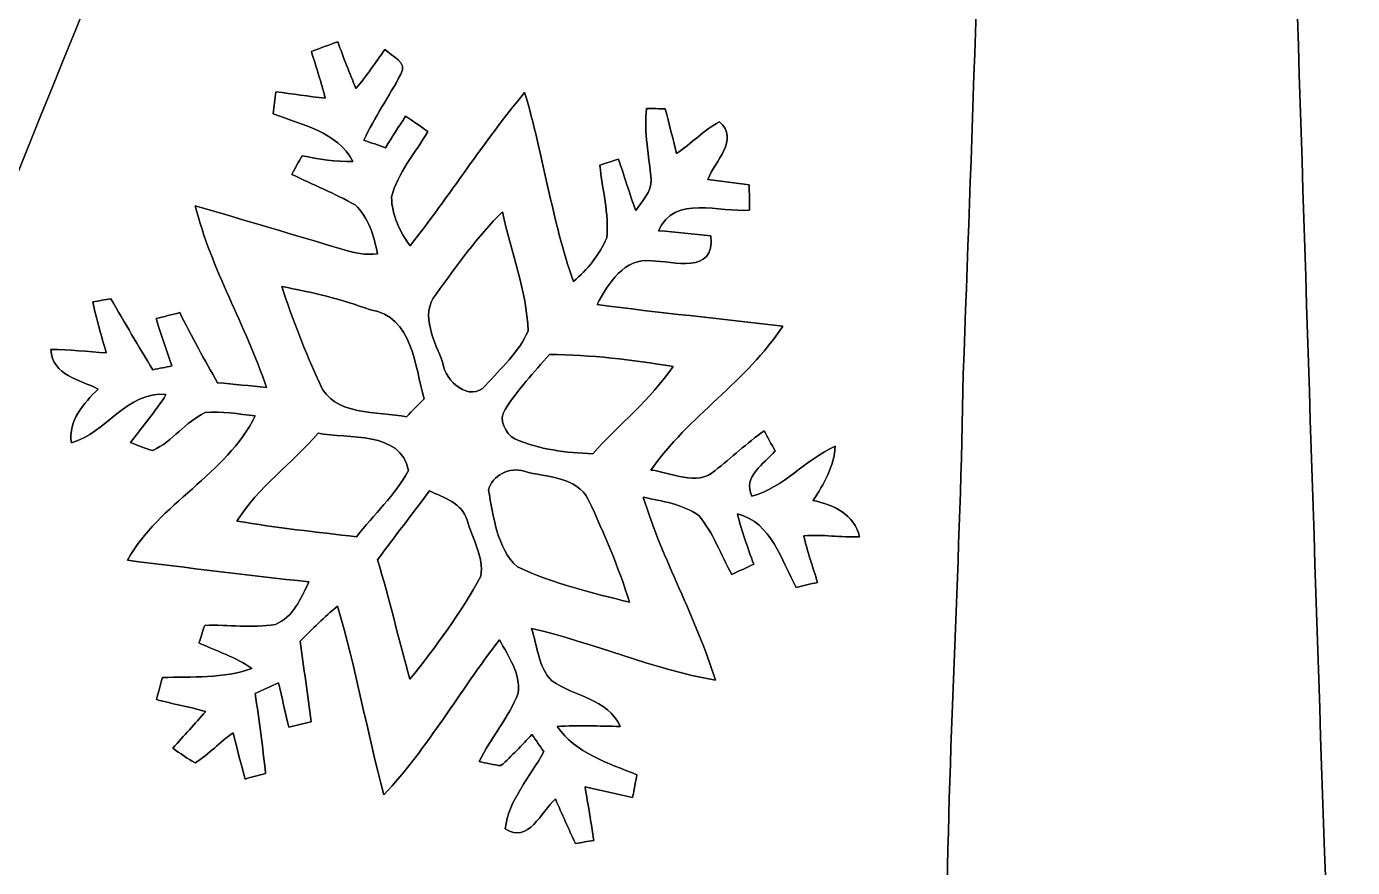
# Model space of a CAD drawing. Header units: centimetres. Extents: x -16.8 to 16.8, y -16.7 to 16.7.
# Drawn here: x -8.42 to 1.64, y -10.44 to -4.05 of the extents above; entities that cross this region are included whole.
import ezdxf

# ---------------------------------------------------------------- set-up
doc = ezdxf.new("R2010")
doc.units = ezdxf.units.CM
doc.header["$MEASUREMENT"] = 0
doc.layers.add('Layer 1', color=7, linetype='Continuous')

msp = doc.modelspace()

# ---------------------------------------------------------------- linework, layer by layer
at = {"layer": 'Layer 1', "color": 7}
for points, knots in [([(-16.77458, 16.66875), (-16.77458, 16.66875), (16.77458, 16.66875), (16.77458, 16.66875), (16.77458, 16.66875), (16.77458, 16.66875), (16.77458, -16.66875), (16.77458, -16.66875), (16.77458, -16.66875), (16.77458, -16.66875), (-16.77458, -16.66875), (-16.77458, -16.66875), (-16.77458, -16.66875), (-16.77458, -16.66875), (-16.77458, 16.66875), (-16.77458, 16.66875), (-16.77458, 16.66875), (-16.77458, 16.66875), (-16.77458, 16.66875), (-16.77458, 16.66875)], [0, 0, 0, 0, 0.16666667, 0.16666667, 0.16666667, 0.16666667, 0.33333333, 0.33333333, 0.33333333, 0.33333333, 0.5, 0.5, 0.5, 0.5, 0.66666667, 0.66666667, 0.66666667, 0.66666667, 1, 1, 1, 1]), ([(-15.28868, 14.73129), (-15.95367, 9.91941), (-15.86936, 5.02673), (-15.30491, 0.2092), (-15.30491, 0.2092), (-15.29256, 0.15064), (-15.26505, 0.07161), (-15.18955, 0.0889), (-15.18955, 0.0889), (-12.79454, 0.04022), (-10.38895, 0.39864), (-8.12059, 1.17228), (-8.12059, 1.17228), (-7.49723, 1.39876), (-6.87634, 1.63266), (-6.26851, 1.8983), (-6.26851, 1.8983), (-6.0131, 2.01366), (-5.77321, 2.16394), (-5.50757, 2.25601), (-5.50757, 2.25601), (-5.58341, 2.00272), (-5.68713, 1.75895), (-5.78238, 1.51236), (-5.78238, 1.51236), (-7.64611, -3.06881), (-9.49501, -7.65563), (-11.35839, -12.2368), (-11.35839, -12.2368), (-11.43917, -12.4333), (-11.51996, -12.63121), (-11.56723, -12.83935), (-11.56723, -12.83935), (-11.26384, -12.74445), (-10.97351, -12.61392), (-10.67858, -12.49645), (-10.67858, -12.49645), (-9.08861, -11.83852), (-7.49159, -11.19752), (-5.90903, -10.52195), (-5.90903, -10.52195), (-5.84659, -10.59145), (-5.78556, -10.66271), (-5.72805, -10.73679), (-5.72805, -10.73679), (-4.36598, -12.53349), (-3.01413, -14.33795), (-1.64183, -16.12688), (-1.64183, -16.12688), (-1.52329, -14.35876), (-1.52506, -12.58358), (-1.43616, -10.81299), (-1.43616, -10.81299), (-1.42169, -9.43645), (-1.33138, -8.06238), (-1.31198, -6.6862), (-1.31198, -6.6862), (-1.17898, -3.23144), (-1.0922, 0.22472), (-0.95603, 3.67877), (-0.95603, 3.67877), (-0.31891, 3.69288), (0.31856, 3.69182), (0.95567, 3.67524), (0.95567, 3.67524), (1.14371, -0.98848), (1.27141, -5.65397), (1.43087, -10.31875), (1.43087, -10.31875), (1.51447, -12.25268), (1.53917, -14.18908), (1.64183, -16.12194), (1.64183, -16.12194), (2.70439, -14.76446), (3.71863, -13.36922), (4.77555, -12.00679), (4.77555, -12.00679), (5.1435, -11.50867), (5.50862, -11.00772), (5.90162, -10.52865), (5.90162, -10.52865), (7.44044, -11.17353), (8.98666, -11.80077), (10.52936, -12.43683), (10.52936, -12.43683), (10.88707, -12.57018), (11.22609, -12.75927), (11.60357, -12.83582), (11.60357, -12.83582), (9.67599, -8.0959), (7.75617, -3.35245), (5.83353, 1.3903), (5.83353, 1.3903), (5.71923, 1.67781), (5.5813, 1.95827), (5.50757, 2.25989), (5.50757, 2.25989), (5.68254, 2.1971), (5.84518, 2.10573), (6.01239, 2.0253), (6.01239, 2.0253), (6.32107, 1.86055), (6.65339, 1.74907), (6.97301, 1.60796), (6.97301, 1.60796), (9.59097, 0.51858), (12.44177, 0.01058), (15.27492, 0.08643), (15.27492, 0.08643), (15.40087, 0.75036), (15.43332, 1.42734), (15.50952, 2.09762), (15.50952, 2.09762), (15.61641, 3.40148), (15.69755, 4.70747), (15.74694, 6.01416), (15.74694, 6.01416), (15.75506, 7.07284), (15.75576, 8.13188), (15.74729, 9.19057), (15.74729, 9.19057), (15.66086, 11.043), (15.53774, 12.89544), (15.28762, 14.73412), (15.28762, 14.73412), (14.73976, 14.81667), (14.18766, 14.87099), (13.63486, 14.90662), (13.63486, 14.90662), (12.21987, 15.05303), (10.789, 14.97401), (9.38248, 14.77857), (9.38248, 14.77857), (7.04709, 14.45648), (4.78649, 13.57136), (2.87726, 12.18353), (2.87726, 12.18353), (2.73156, 12.09534), (2.59609, 11.9507), (2.41476, 11.96234), (2.41476, 11.96234), (0.80433, 12.00044), (-0.8068, 11.95599), (-2.41653, 11.98421), (-2.41653, 11.98421), (-2.62114, 11.95634), (-2.76754, 12.10945), (-2.921, 12.21211), (-2.921, 12.21211), (-5.16678, 13.84088), (-7.89693, 14.74223), (-10.65565, 14.92814), (-10.65565, 14.92814), (-12.20223, 15.06149), (-13.75304, 14.91862), (-15.28868, 14.73129)], [0, 0, 0, 0, 0.025, 0.025, 0.025, 0.025, 0.05, 0.05, 0.05, 0.05, 0.075, 0.075, 0.075, 0.075, 0.1, 0.1, 0.1, 0.1, 0.125, 0.125, 0.125, 0.125, 0.15, 0.15, 0.15, 0.15, 0.175, 0.175, 0.175, 0.175, 0.2, 0.2, 0.2, 0.2, 0.225, 0.225, 0.225, 0.225, 0.25, 0.25, 0.25, 0.25, 0.275, 0.275, 0.275, 0.275, 0.3, 0.3, 0.3, 0.3, 0.325, 0.325, 0.325, 0.325, 0.35, 0.35, 0.35, 0.35, 0.375, 0.375, 0.375, 0.375, 0.4, 0.4, 0.4, 0.4, 0.425, 0.425, 0.425, 0.425, 0.45, 0.45, 0.45, 0.45, 0.475, 0.475, 0.475, 0.475, 0.5, 0.5, 0.5, 0.5, 0.525, 0.525, 0.525, 0.525, 0.55, 0.55, 0.55, 0.55, 0.575, 0.575, 0.575, 0.575, 0.6, 0.6, 0.6, 0.6, 0.625, 0.625, 0.625, 0.625, 0.65, 0.65, 0.65, 0.65, 0.675, 0.675, 0.675, 0.675, 0.7, 0.7, 0.7, 0.7, 0.725, 0.725, 0.725, 0.725, 0.75, 0.75, 0.75, 0.75, 0.775, 0.775, 0.775, 0.775, 0.8, 0.8, 0.8, 0.8, 0.825, 0.825, 0.825, 0.825, 0.85, 0.85, 0.85, 0.85, 0.875, 0.875, 0.875, 0.875, 0.9, 0.9, 0.9, 0.9, 0.925, 0.925, 0.925, 0.925, 0.95, 0.95, 0.95, 0.95, 1, 1, 1, 1]), ([(-6.25934, -4.24004), (-6.19301, -4.21393), (-6.12634, -4.18924), (-6.05896, -4.1656), (-6.05896, -4.1656), (-6.01592, -4.28519), (-5.97076, -4.40373), (-5.92102, -4.52085), (-5.92102, -4.52085), (-5.842, -4.42595), (-5.7725, -4.324), (-5.70159, -4.22346), (-5.70159, -4.22346), (-5.64938, -4.27637), (-5.52485, -4.31906), (-5.58024, -4.41043), (-5.58024, -4.41043), (-5.66879, -4.58047), (-5.78238, -4.73816), (-5.86105, -4.91384), (-5.86105, -4.91384), (-5.80637, -4.93219), (-5.75169, -4.95088), (-5.69701, -4.96958), (-5.69701, -4.96958), (-5.64656, -4.88985), (-5.59682, -4.80977), (-5.54461, -4.7311), (-5.54461, -4.7311), (-5.48816, -4.7685), (-5.43243, -4.80695), (-5.37669, -4.84611), (-5.37669, -4.84611), (-5.46947, -5.0105), (-5.60493, -5.15937), (-5.6515, -5.34564), (-5.6515, -5.34564), (-5.64797, -5.47899), (-5.59047, -5.60811), (-5.51074, -5.71394), (-5.51074, -5.71394), (-5.20947, -5.33471), (-4.95229, -4.92266), (-4.64079, -4.55154), (-4.64079, -4.55154), (-4.49721, -5.02426), (-4.43583, -5.51886), (-4.27108, -5.98558), (-4.27108, -5.98558), (-4.16278, -5.89703), (-4.07458, -5.78344), (-4.01743, -5.65538), (-4.01743, -5.65538), (-3.99768, -5.47017), (-4.05377, -5.28602), (-4.06894, -5.10222), (-4.06894, -5.10222), (-4.02237, -5.08706), (-3.97581, -5.07153), (-3.92889, -5.05636), (-3.92889, -5.05636), (-3.88444, -5.18583), (-3.84457, -5.31742), (-3.79801, -5.44689), (-3.79801, -5.44689), (-3.74932, -5.37563), (-3.67912, -5.30542), (-3.67983, -5.2137), (-3.67983, -5.2137), (-3.69711, -5.03343), (-3.73592, -4.85352), (-3.71616, -4.67219), (-3.71616, -4.67219), (-3.68053, -4.67254), (-3.60927, -4.6736), (-3.57364, -4.67431), (-3.57364, -4.67431), (-3.54436, -4.78719), (-3.51578, -4.90044), (-3.48721, -5.01403), (-3.48721, -5.01403), (-3.37503, -4.93818), (-3.28083, -4.83729), (-3.16124, -4.77238), (-3.16124, -4.77238), (-3.00673, -4.91031), (-3.19934, -5.06836), (-3.24908, -5.21088), (-3.24908, -5.21088), (-3.14678, -5.22499), (-3.04059, -5.24016), (-2.93652, -5.25286), (-2.93652, -5.25286), (-2.93476, -5.31636), (-2.93405, -5.37986), (-2.9337, -5.44371), (-2.9337, -5.44371), (-3.1563, -5.46453), (-3.5052, -5.32236), (-3.62373, -5.60035), (-3.62373, -5.60035), (-3.49356, -5.61058), (-3.35915, -5.62716), (-3.22792, -5.6388), (-3.22792, -5.6388), (-3.1944, -5.94184), (-3.51508, -5.82895), (-3.67665, -5.82965), (-3.67665, -5.82965), (-3.88303, -5.80108), (-4.00826, -6.00216), (-4.08975, -6.15985), (-4.08975, -6.15985), (-3.62197, -6.22582), (-3.15101, -6.26569), (-2.68217, -6.32566), (-2.68217, -6.32566), (-2.95346, -6.74264), (-3.3976, -7.0104), (-3.68335, -7.41751), (-3.68335, -7.41751), (-3.52496, -7.43514), (-3.33587, -7.54592), (-3.19723, -7.42244), (-3.19723, -7.42244), (-3.07058, -7.32367), (-2.95346, -7.2136), (-2.82399, -7.11906), (-2.82399, -7.11906), (-2.79612, -7.16986), (-2.76754, -7.22136), (-2.73932, -7.27251), (-2.73932, -7.27251), (-2.82328, -7.37059), (-2.98697, -7.46619), (-2.91677, -7.61682), (-2.91677, -7.61682), (-2.6737, -7.54944), (-2.50896, -7.33884), (-2.28283, -7.23618), (-2.28283, -7.23618), (-2.29376, -7.39069), (-2.36643, -7.52475), (-2.45286, -7.64822), (-2.45286, -7.64822), (-2.29306, -7.68244), (-2.1396, -7.753), (-2.09903, -7.92445), (-2.09903, -7.92445), (-2.24014, -7.93115), (-2.38019, -7.90504), (-2.5206, -7.91669), (-2.5206, -7.91669), (-2.49696, -8.03769), (-2.45251, -8.15199), (-2.41864, -8.27088), (-2.41864, -8.27088), (-2.47227, -8.28357), (-2.52589, -8.29627), (-2.57916, -8.30933), (-2.57916, -8.30933), (-2.6924, -8.10119), (-2.76472, -7.81932), (-3.02507, -7.74982), (-3.02507, -7.74982), (-2.99473, -7.88035), (-2.94746, -8.00629), (-2.9023, -8.13223), (-2.9023, -8.13223), (-2.95804, -8.15869), (-3.01343, -8.18515), (-3.06917, -8.2109), (-3.06917, -8.2109), (-3.15172, -8.06132), (-3.20816, -7.89446), (-3.31893, -7.76323), (-3.31893, -7.76323), (-3.4417, -7.67574), (-3.59657, -7.65457), (-3.7405, -7.62423), (-3.7405, -7.62423), (-3.5941, -8.10084), (-3.3401, -8.53581), (-3.19299, -9.01277), (-3.19299, -9.01277), (-3.67065, -8.93163), (-4.11762, -8.72878), (-4.58893, -8.62013), (-4.58893, -8.62013), (-4.54484, -8.7503), (-4.53849, -8.9154), (-4.43371, -9.01841), (-4.43371, -9.01841), (-4.26403, -9.13871), (-4.01144, -9.15141), (-3.91478, -9.36449), (-3.91478, -9.36449), (-4.07458, -9.36343), (-4.23404, -9.35355), (-4.39349, -9.36484), (-4.39349, -9.36484), (-4.25379, -9.56874), (-4.0065, -9.64248), (-3.78883, -9.73208), (-3.78883, -9.73208), (-3.79942, -9.78923), (-3.81035, -9.84638), (-3.82129, -9.90424), (-3.82129, -9.90424), (-3.943, -9.87813), (-4.06224, -9.85061), (-4.18253, -9.82239), (-4.18253, -9.82239), (-4.15925, -9.95856), (-4.13561, -10.09332), (-4.11692, -10.23056), (-4.11692, -10.23056), (-4.16313, -10.23796), (-4.20899, -10.24572), (-4.25485, -10.25349), (-4.25485, -10.25349), (-4.30812, -10.14166), (-4.35716, -10.02806), (-4.40761, -9.91517), (-4.40761, -9.91517), (-4.51556, -10.01219), (-4.61081, -10.25737), (-4.7879, -10.14201), (-4.7879, -10.14201), (-4.76321, -9.91799), (-4.59599, -9.74937), (-4.49615, -9.55569), (-4.49615, -9.55569), (-4.52614, -9.5123), (-4.55542, -9.46891), (-4.58505, -9.42622), (-4.58505, -9.42622), (-4.66337, -9.50489), (-4.73639, -9.58921), (-4.82071, -9.66223), (-4.82071, -9.66223), (-4.87715, -9.658), (-4.93183, -9.64248), (-4.98651, -9.63048), (-4.98651, -9.63048), (-4.89832, -9.45127), (-4.76144, -9.29816), (-4.68948, -9.11119), (-4.68948, -9.11119), (-4.67078, -8.96373), (-4.76426, -8.83109), (-4.83164, -8.70726), (-4.83164, -8.70726), (-5.13327, -9.09285), (-5.37281, -9.52606), (-5.70971, -9.88413), (-5.70971, -9.88413), (-5.83671, -9.40823), (-5.92173, -8.92246), (-6.06072, -8.45009), (-6.06072, -8.45009), (-6.16126, -8.53299), (-6.25263, -8.62577), (-6.34506, -8.71714), (-6.34506, -8.71714), (-6.31649, -8.92034), (-6.28826, -9.12424), (-6.26216, -9.3285), (-6.26216, -9.3285), (-6.31896, -9.34261), (-6.3754, -9.35672), (-6.43184, -9.37119), (-6.43184, -9.37119), (-6.45795, -9.2583), (-6.48264, -9.14506), (-6.5091, -9.03323), (-6.5091, -9.03323), (-6.56872, -9.05898), (-6.62764, -9.08614), (-6.68655, -9.11401), (-6.68655, -9.11401), (-6.65621, -9.31616), (-6.6294, -9.51865), (-6.60718, -9.7222), (-6.60718, -9.7222), (-6.65903, -9.73596), (-6.71054, -9.74972), (-6.7624, -9.76383), (-6.7624, -9.76383), (-6.79485, -9.64812), (-6.82413, -9.52888), (-6.85306, -9.41388), (-6.85306, -9.41388), (-6.95431, -9.48267), (-7.03721, -9.57545), (-7.14093, -9.64071), (-7.14093, -9.64071), (-7.20196, -9.61072), (-7.25593, -9.56874), (-7.31061, -9.52888), (-7.31061, -9.52888), (-7.22771, -9.43575), (-7.1441, -9.34438), (-7.06191, -9.2516), (-7.06191, -9.2516), (-7.18503, -9.21632), (-7.31097, -9.19339), (-7.43479, -9.16093), (-7.43479, -9.16093), (-7.42033, -9.10484), (-7.40551, -9.04946), (-7.39069, -8.99372), (-7.39069, -8.99372), (-7.16421, -8.9849), (-6.9282, -9.00289), (-6.71124, -8.92422), (-6.71124, -8.92422), (-6.83366, -8.83779), (-6.9783, -8.79334), (-7.11271, -8.7309), (-7.11271, -8.7309), (-7.09824, -8.68609), (-7.08378, -8.64164), (-7.06931, -8.59719), (-7.06931, -8.59719), (-6.89151, -8.58979), (-6.70948, -8.61977), (-6.53309, -8.58979), (-6.53309, -8.58979), (-6.39904, -8.53687), (-6.33554, -8.39011), (-6.27944, -8.26735), (-6.27944, -8.26735), (-6.73806, -8.21549), (-7.19667, -8.16081), (-7.65493, -8.1026), (-7.65493, -8.1026), (-7.41574, -7.66868), (-6.90598, -7.45314), (-6.68549, -7.00511), (-6.68549, -7.00511), (-6.81179, -6.99523), (-6.93949, -6.96701), (-7.06579, -6.98182), (-7.06579, -6.98182), (-7.21678, -7.04921), (-7.31132, -7.20231), (-7.46337, -7.26828), (-7.46337, -7.26828), (-7.52228, -7.25629), (-7.57696, -7.23089), (-7.63199, -7.20866), (-7.63199, -7.20866), (-7.54239, -7.08695), (-7.44079, -6.97406), (-7.36318, -6.84389), (-7.36318, -6.84389), (-7.66022, -6.81567), (-7.81368, -7.13705), (-8.08143, -7.21042), (-8.08143, -7.21042), (-8.10683, -7.03897), (-7.9883, -6.91409), (-7.87859, -6.80226), (-7.87859, -6.80226), (-8.0204, -6.72783), (-8.22219, -6.70631), (-8.23771, -6.50205), (-8.23771, -6.50205), (-8.0966, -6.50134), (-7.95655, -6.51969), (-7.81614, -6.52815), (-7.81614, -6.52815), (-7.8546, -6.40009), (-7.89093, -6.27062), (-7.91845, -6.14045), (-7.91845, -6.14045), (-7.87294, -6.13234), (-7.82743, -6.12458), (-7.78157, -6.11752), (-7.78157, -6.11752), (-7.67715, -6.29779), (-7.57202, -6.47806), (-7.46231, -6.65586), (-7.46231, -6.65586), (-7.41433, -6.64598), (-7.36635, -6.63646), (-7.31802, -6.62728), (-7.31802, -6.62728), (-7.35683, -6.50663), (-7.40163, -6.38845), (-7.43832, -6.2678), (-7.43832, -6.2678), (-7.3787, -6.25228), (-7.31873, -6.23711), (-7.25876, -6.22229), (-7.25876, -6.22229), (-7.1695, -6.40327), (-7.07108, -6.57931), (-6.97159, -6.75499), (-6.97159, -6.75499), (-6.84848, -6.76487), (-6.7243, -6.77933), (-6.60083, -6.78991), (-6.60083, -6.78991), (-6.75675, -6.32107), (-7.02169, -5.89174), (-7.14093, -5.41161), (-7.14093, -5.41161), (-6.76628, -5.51956), (-6.39233, -5.63174), (-6.01839, -5.74357), (-6.01839, -5.74357), (-5.93443, -5.76862), (-5.84659, -5.78697), (-5.75804, -5.77674), (-5.75804, -5.77674), (-5.78309, -5.64268), (-5.82577, -5.49945), (-5.92773, -5.4042), (-5.92773, -5.4042), (-6.08224, -5.31566), (-6.24875, -5.2518), (-6.40715, -5.17208), (-6.40715, -5.17208), (-6.38175, -5.12445), (-6.356, -5.07753), (-6.3306, -5.03061), (-6.3306, -5.03061), (-6.20324, -5.05636), (-6.07448, -5.07753), (-5.94395, -5.074), (-5.94395, -5.074), (-6.06637, -4.84822), (-6.32919, -4.79601), (-6.54897, -4.71205), (-6.54897, -4.71205), (-6.54262, -4.65596), (-6.53591, -4.60057), (-6.52886, -4.54519), (-6.52886, -4.54519), (-6.40433, -4.56036), (-6.27944, -4.58047), (-6.15456, -4.59387), (-6.15456, -4.59387), (-6.1849, -4.47428), (-6.22265, -4.35716), (-6.25934, -4.24004), (-6.25934, -4.24004), (-6.25934, -4.24004), (-6.25934, -4.24004), (-6.25934, -4.24004)], [0, 0, 0, 0, 0.00877193, 0.00877193, 0.00877193, 0.00877193, 0.01754386, 0.01754386, 0.01754386, 0.01754386, 0.02631579, 0.02631579, 0.02631579, 0.02631579, 0.03508772, 0.03508772, 0.03508772, 0.03508772, 0.04385965, 0.04385965, 0.04385965, 0.04385965, 0.05263158, 0.05263158, 0.05263158, 0.05263158, 0.06140351, 0.06140351, 0.06140351, 0.06140351, 0.07017544, 0.07017544, 0.07017544, 0.07017544, 0.07894737, 0.07894737, 0.07894737, 0.07894737, 0.0877193, 0.0877193, 0.0877193, 0.0877193, 0.09649123, 0.09649123, 0.09649123, 0.09649123, 0.10526316, 0.10526316, 0.10526316, 0.10526316, 0.11403509, 0.11403509, 0.11403509, 0.11403509, 0.12280702, 0.12280702, 0.12280702, 0.12280702, 0.13157895, 0.13157895, 0.13157895, 0.13157895, 0.14035088, 0.14035088, 0.14035088, 0.14035088, 0.14912281, 0.14912281, 0.14912281, 0.14912281, 0.15789474, 0.15789474, 0.15789474, 0.15789474, 0.16666667, 0.16666667, 0.16666667, 0.16666667, 0.1754386, 0.1754386, 0.1754386, 0.1754386, 0.18421053, 0.18421053, 0.18421053, 0.18421053, 0.19298246, 0.19298246, 0.19298246, 0.19298246, 0.20175439, 0.20175439, 0.20175439, 0.20175439, 0.21052632, 0.21052632, 0.21052632, 0.21052632, 0.21929825, 0.21929825, 0.21929825, 0.21929825, 0.22807018, 0.22807018, 0.22807018, 0.22807018, 0.23684211, 0.23684211, 0.23684211, 0.23684211, 0.24561404, 0.24561404, 0.24561404, 0.24561404, 0.25438596, 0.25438596, 0.25438596, 0.25438596, 0.26315789, 0.26315789, 0.26315789, 0.26315789, 0.27192982, 0.27192982, 0.27192982, 0.27192982, 0.28070175, 0.28070175, 0.28070175, 0.28070175, 0.28947368, 0.28947368, 0.28947368, 0.28947368, 0.29824561, 0.29824561, 0.29824561, 0.29824561, 0.30701754, 0.30701754, 0.30701754, 0.30701754, 0.31578947, 0.31578947, 0.31578947, 0.31578947, 0.3245614, 0.3245614, 0.3245614, 0.3245614, 0.33333333, 0.33333333, 0.33333333, 0.33333333, 0.34210526, 0.34210526, 0.34210526, 0.34210526, 0.35087719, 0.35087719, 0.35087719, 0.35087719, 0.35964912, 0.35964912, 0.35964912, 0.35964912, 0.36842105, 0.36842105, 0.36842105, 0.36842105, 0.37719298, 0.37719298, 0.37719298, 0.37719298, 0.38596491, 0.38596491, 0.38596491, 0.38596491, 0.39473684, 0.39473684, 0.39473684, 0.39473684, 0.40350877, 0.40350877, 0.40350877, 0.40350877, 0.4122807, 0.4122807, 0.4122807, 0.4122807, 0.42105263, 0.42105263, 0.42105263, 0.42105263, 0.42982456, 0.42982456, 0.42982456, 0.42982456, 0.43859649, 0.43859649, 0.43859649, 0.43859649, 0.44736842, 0.44736842, 0.44736842, 0.44736842, 0.45614035, 0.45614035, 0.45614035, 0.45614035, 0.46491228, 0.46491228, 0.46491228, 0.46491228, 0.47368421, 0.47368421, 0.47368421, 0.47368421, 0.48245614, 0.48245614, 0.48245614, 0.48245614, 0.49122807, 0.49122807, 0.49122807, 0.49122807, 0.5, 0.5, 0.5, 0.5, 0.50877193, 0.50877193, 0.50877193, 0.50877193, 0.51754386, 0.51754386, 0.51754386, 0.51754386, 0.52631579, 0.52631579, 0.52631579, 0.52631579, 0.53508772, 0.53508772, 0.53508772, 0.53508772, 0.54385965, 0.54385965, 0.54385965, 0.54385965, 0.55263158, 0.55263158, 0.55263158, 0.55263158, 0.56140351, 0.56140351, 0.56140351, 0.56140351, 0.57017544, 0.57017544, 0.57017544, 0.57017544, 0.57894737, 0.57894737, 0.57894737, 0.57894737, 0.5877193, 0.5877193, 0.5877193, 0.5877193, 0.59649123, 0.59649123, 0.59649123, 0.59649123, 0.60526316, 0.60526316, 0.60526316, 0.60526316, 0.61403509, 0.61403509, 0.61403509, 0.61403509, 0.62280702, 0.62280702, 0.62280702, 0.62280702, 0.63157895, 0.63157895, 0.63157895, 0.63157895, 0.64035088, 0.64035088, 0.64035088, 0.64035088, 0.64912281, 0.64912281, 0.64912281, 0.64912281, 0.65789474, 0.65789474, 0.65789474, 0.65789474, 0.66666667, 0.66666667, 0.66666667, 0.66666667, 0.6754386, 0.6754386, 0.6754386, 0.6754386, 0.68421053, 0.68421053, 0.68421053, 0.68421053, 0.69298246, 0.69298246, 0.69298246, 0.69298246, 0.70175439, 0.70175439, 0.70175439, 0.70175439, 0.71052632, 0.71052632, 0.71052632, 0.71052632, 0.71929825, 0.71929825, 0.71929825, 0.71929825, 0.72807018, 0.72807018, 0.72807018, 0.72807018, 0.73684211, 0.73684211, 0.73684211, 0.73684211, 0.74561404, 0.74561404, 0.74561404, 0.74561404, 0.75438596, 0.75438596, 0.75438596, 0.75438596, 0.76315789, 0.76315789, 0.76315789, 0.76315789, 0.77192982, 0.77192982, 0.77192982, 0.77192982, 0.78070175, 0.78070175, 0.78070175, 0.78070175, 0.78947368, 0.78947368, 0.78947368, 0.78947368, 0.79824561, 0.79824561, 0.79824561, 0.79824561, 0.80701754, 0.80701754, 0.80701754, 0.80701754, 0.81578947, 0.81578947, 0.81578947, 0.81578947, 0.8245614, 0.8245614, 0.8245614, 0.8245614, 0.83333333, 0.83333333, 0.83333333, 0.83333333, 0.84210526, 0.84210526, 0.84210526, 0.84210526, 0.85087719, 0.85087719, 0.85087719, 0.85087719, 0.85964912, 0.85964912, 0.85964912, 0.85964912, 0.86842105, 0.86842105, 0.86842105, 0.86842105, 0.87719298, 0.87719298, 0.87719298, 0.87719298, 0.88596491, 0.88596491, 0.88596491, 0.88596491, 0.89473684, 0.89473684, 0.89473684, 0.89473684, 0.90350877, 0.90350877, 0.90350877, 0.90350877, 0.9122807, 0.9122807, 0.9122807, 0.9122807, 0.92105263, 0.92105263, 0.92105263, 0.92105263, 0.92982456, 0.92982456, 0.92982456, 0.92982456, 0.93859649, 0.93859649, 0.93859649, 0.93859649, 0.94736842, 0.94736842, 0.94736842, 0.94736842, 0.95614035, 0.95614035, 0.95614035, 0.95614035, 0.96491228, 0.96491228, 0.96491228, 0.96491228, 0.97368421, 0.97368421, 0.97368421, 0.97368421, 0.98245614, 0.98245614, 0.98245614, 0.98245614, 1, 1, 1, 1]), ([(-5.31319, -6.08154), (-5.44195, -6.23958), (-5.31742, -6.44631), (-5.26203, -6.60506), (-5.26203, -6.60506), (-5.24898, -6.74229), (-5.05354, -6.90809), (-4.93748, -6.7758), (-4.93748, -6.7758), (-4.82177, -6.64598), (-4.68524, -6.52357), (-4.61469, -6.36199), (-4.61469, -6.36199), (-4.62351, -6.0512), (-4.74698, -5.75945), (-4.80836, -5.45747), (-4.80836, -5.45747), (-5.00168, -5.64339), (-5.15514, -5.86599), (-5.31319, -6.08154), (-5.31319, -6.08154), (-5.31319, -6.08154), (-5.31319, -6.08154), (-5.31319, -6.08154)], [0, 0, 0, 0, 0.14285714, 0.14285714, 0.14285714, 0.14285714, 0.28571429, 0.28571429, 0.28571429, 0.28571429, 0.42857143, 0.42857143, 0.42857143, 0.42857143, 0.57142857, 0.57142857, 0.57142857, 0.57142857, 0.71428571, 0.71428571, 0.71428571, 0.71428571, 1, 1, 1, 1]), ([(-6.48476, -6.02474), (-6.4008, -6.27451), (-6.30731, -6.5218), (-6.19584, -6.76134), (-6.19584, -6.76134), (-6.09353, -7.0104), (-5.75486, -6.97159), (-5.5372, -7.01287), (-5.5372, -7.01287), (-5.4931, -6.96701), (-5.44865, -6.92185), (-5.4035, -6.87705), (-5.4035, -6.87705), (-5.47652, -6.62693), (-5.48958, -6.25016), (-5.81201, -6.20148), (-5.81201, -6.20148), (-6.02968, -6.11964), (-6.25651, -6.06566), (-6.48476, -6.02474), (-6.48476, -6.02474), (-6.48476, -6.02474), (-6.48476, -6.02474), (-6.48476, -6.02474)], [0, 0, 0, 0, 0.14285714, 0.14285714, 0.14285714, 0.14285714, 0.28571429, 0.28571429, 0.28571429, 0.28571429, 0.42857143, 0.42857143, 0.42857143, 0.42857143, 0.57142857, 0.57142857, 0.57142857, 0.57142857, 0.71428571, 0.71428571, 0.71428571, 0.71428571, 1, 1, 1, 1]), ([(-4.45311, -6.54015), (-4.56988, -6.67561), (-4.69336, -6.80649), (-4.78966, -6.95854), (-4.78966, -6.95854), (-4.84258, -7.03404), (-4.78719, -7.13952), (-4.71629, -7.18185), (-4.71629, -7.18185), (-4.52931, -7.26158), (-4.32541, -7.28698), (-4.12362, -7.29333), (-4.12362, -7.29333), (-3.92289, -7.07072), (-3.68265, -6.88164), (-3.51473, -6.63152), (-3.51473, -6.63152), (-3.82517, -6.58036), (-4.13808, -6.54226), (-4.45311, -6.54015), (-4.45311, -6.54015), (-4.45311, -6.54015), (-4.45311, -6.54015), (-4.45311, -6.54015)], [0, 0, 0, 0, 0.14285714, 0.14285714, 0.14285714, 0.14285714, 0.28571429, 0.28571429, 0.28571429, 0.28571429, 0.42857143, 0.42857143, 0.42857143, 0.42857143, 0.57142857, 0.57142857, 0.57142857, 0.57142857, 0.71428571, 0.71428571, 0.71428571, 0.71428571, 1, 1, 1, 1]), ([(-6.20924, -7.13705), (-6.40468, -7.36917), (-6.66327, -7.54592), (-6.82484, -7.80556), (-6.82484, -7.80556), (-6.52357, -7.85495), (-6.21983, -7.89058), (-5.91608, -7.92374), (-5.91608, -7.92374), (-5.78591, -7.75617), (-5.62504, -7.60836), (-5.52203, -7.42174), (-5.52203, -7.42174), (-5.57883, -7.11659), (-5.98205, -7.18432), (-6.20924, -7.13705), (-6.20924, -7.13705), (-6.20924, -7.13705), (-6.20924, -7.13705), (-6.20924, -7.13705)], [0, 0, 0, 0, 0.16666667, 0.16666667, 0.16666667, 0.16666667, 0.33333333, 0.33333333, 0.33333333, 0.33333333, 0.5, 0.5, 0.5, 0.5, 0.66666667, 0.66666667, 0.66666667, 0.66666667, 1, 1, 1, 1]), ([(-4.91596, -7.56991), (-4.87574, -7.76534), (-4.85599, -8.00841), (-4.69618, -8.15199), (-4.69618, -8.15199), (-4.42842, -8.28216), (-4.13314, -8.34778), (-3.84563, -8.42151), (-3.84563, -8.42151), (-3.92642, -8.15481), (-4.0386, -7.89799), (-4.15502, -7.64575), (-4.15502, -7.64575), (-4.24286, -7.46548), (-4.47463, -7.47501), (-4.64432, -7.42738), (-4.64432, -7.42738), (-4.75368, -7.39034), (-4.8895, -7.45878), (-4.91596, -7.56991), (-4.91596, -7.56991), (-4.91596, -7.56991), (-4.91596, -7.56991), (-4.91596, -7.56991)], [0, 0, 0, 0, 0.14285714, 0.14285714, 0.14285714, 0.14285714, 0.28571429, 0.28571429, 0.28571429, 0.28571429, 0.42857143, 0.42857143, 0.42857143, 0.42857143, 0.57142857, 0.57142857, 0.57142857, 0.57142857, 0.71428571, 0.71428571, 0.71428571, 0.71428571, 1, 1, 1, 1]), ([(-5.36293, -7.57555), (-5.49451, -7.75053), (-5.62716, -7.92445), (-5.75804, -8.10013), (-5.75804, -8.10013), (-5.66561, -8.39929), (-5.59682, -8.70444), (-5.51145, -9.00536), (-5.51145, -9.00536), (-5.31178, -8.76018), (-5.12516, -8.50089), (-4.97346, -8.2236), (-4.97346, -8.2236), (-4.94947, -8.0772), (-5.04014, -7.93432), (-5.07788, -7.79709), (-5.07788, -7.79709), (-5.11704, -7.66833), (-5.25498, -7.62776), (-5.36293, -7.57555)], [0, 0, 0, 0, 0.16666667, 0.16666667, 0.16666667, 0.16666667, 0.33333333, 0.33333333, 0.33333333, 0.33333333, 0.5, 0.5, 0.5, 0.5, 0.66666667, 0.66666667, 0.66666667, 0.66666667, 1, 1, 1, 1])]:
    msp.add_open_spline(points, degree=3, knots=knots, dxfattribs=at)
at = {"layer": 'Layer 1', "color": 251}
for points, knots in [([(-15.28868, 14.73129), (-13.75304, 14.91862), (-12.20223, 15.06149), (-10.65565, 14.92814), (-10.65565, 14.92814), (-7.89693, 14.74223), (-5.16678, 13.84088), (-2.921, 12.21211), (-2.921, 12.21211), (-2.76754, 12.10945), (-2.62114, 11.95634), (-2.41653, 11.98421), (-2.41653, 11.98421), (-0.8068, 11.95599), (0.80433, 12.00044), (2.41476, 11.96234), (2.41476, 11.96234), (2.59609, 11.9507), (2.73156, 12.09534), (2.87726, 12.18353), (2.87726, 12.18353), (4.78649, 13.57136), (7.04709, 14.45648), (9.38248, 14.77857), (9.38248, 14.77857), (10.789, 14.97401), (12.21987, 15.05303), (13.63486, 14.90662), (13.63486, 14.90662), (14.18766, 14.87099), (14.73976, 14.81667), (15.28762, 14.73412), (15.28762, 14.73412), (15.53774, 12.89544), (15.66086, 11.043), (15.74729, 9.19057), (15.74729, 9.19057), (15.75576, 8.13188), (15.75506, 7.07284), (15.74694, 6.01416), (15.74694, 6.01416), (15.69755, 4.70747), (15.61641, 3.40148), (15.50952, 2.09762), (15.50952, 2.09762), (15.43332, 1.42734), (15.40087, 0.75036), (15.27492, 0.08643), (15.27492, 0.08643), (12.44177, 0.01058), (9.59097, 0.51858), (6.97301, 1.60796), (6.97301, 1.60796), (6.65339, 1.74907), (6.32107, 1.86055), (6.01239, 2.0253), (6.01239, 2.0253), (5.84518, 2.10573), (5.68254, 2.1971), (5.50757, 2.25989), (5.50757, 2.25989), (5.5813, 1.95827), (5.71923, 1.67781), (5.83353, 1.3903), (5.83353, 1.3903), (7.75617, -3.35245), (9.67599, -8.0959), (11.60357, -12.83582), (11.60357, -12.83582), (11.22609, -12.75927), (10.88707, -12.57018), (10.52936, -12.43683), (10.52936, -12.43683), (8.98666, -11.80077), (7.44044, -11.17353), (5.90162, -10.52865), (5.90162, -10.52865), (5.50862, -11.00772), (5.1435, -11.50867), (4.77555, -12.00679), (4.77555, -12.00679), (3.71863, -13.36922), (2.70439, -14.76446), (1.64183, -16.12194), (1.64183, -16.12194), (1.53917, -14.18908), (1.51447, -12.25268), (1.43087, -10.31875), (1.43087, -10.31875), (1.27141, -5.65397), (1.14371, -0.98848), (0.95567, 3.67524), (0.95567, 3.67524), (0.31856, 3.69182), (-0.31891, 3.69288), (-0.95603, 3.67877), (-0.95603, 3.67877), (-1.0922, 0.22472), (-1.17898, -3.23144), (-1.31198, -6.6862), (-1.31198, -6.6862), (-1.33138, -8.06238), (-1.42169, -9.43645), (-1.43616, -10.81299), (-1.43616, -10.81299), (-1.52506, -12.58358), (-1.52329, -14.35876), (-1.64183, -16.12688), (-1.64183, -16.12688), (-3.01413, -14.33795), (-4.36598, -12.53349), (-5.72805, -10.73679), (-5.72805, -10.73679), (-5.78556, -10.66271), (-5.84659, -10.59145), (-5.90903, -10.52195), (-5.90903, -10.52195), (-7.49159, -11.19752), (-9.08861, -11.83852), (-10.67858, -12.49645), (-10.67858, -12.49645), (-10.97351, -12.61392), (-11.26384, -12.74445), (-11.56723, -12.83935), (-11.56723, -12.83935), (-11.51996, -12.63121), (-11.43917, -12.4333), (-11.35839, -12.2368), (-11.35839, -12.2368), (-9.49501, -7.65563), (-7.64611, -3.06881), (-5.78238, 1.51236), (-5.78238, 1.51236), (-5.68713, 1.75895), (-5.58341, 2.00272), (-5.50757, 2.25601), (-5.50757, 2.25601), (-5.77321, 2.16394), (-6.0131, 2.01366), (-6.26851, 1.8983), (-6.26851, 1.8983), (-6.87634, 1.63266), (-7.49723, 1.39876), (-8.12059, 1.17228), (-8.12059, 1.17228), (-10.38895, 0.39864), (-12.79454, 0.04022), (-15.18955, 0.0889), (-15.18955, 0.0889), (-15.26505, 0.07161), (-15.29256, 0.15064), (-15.30491, 0.2092), (-15.30491, 0.2092), (-15.86936, 5.02673), (-15.95367, 9.91941), (-15.28868, 14.73129), (-15.28868, 14.73129), (-15.28868, 14.73129), (-15.28868, 14.73129), (-15.28868, 14.73129)], [0, 0, 0, 0, 0.02439024, 0.02439024, 0.02439024, 0.02439024, 0.04878049, 0.04878049, 0.04878049, 0.04878049, 0.07317073, 0.07317073, 0.07317073, 0.07317073, 0.09756098, 0.09756098, 0.09756098, 0.09756098, 0.12195122, 0.12195122, 0.12195122, 0.12195122, 0.14634146, 0.14634146, 0.14634146, 0.14634146, 0.17073171, 0.17073171, 0.17073171, 0.17073171, 0.19512195, 0.19512195, 0.19512195, 0.19512195, 0.2195122, 0.2195122, 0.2195122, 0.2195122, 0.24390244, 0.24390244, 0.24390244, 0.24390244, 0.26829268, 0.26829268, 0.26829268, 0.26829268, 0.29268293, 0.29268293, 0.29268293, 0.29268293, 0.31707317, 0.31707317, 0.31707317, 0.31707317, 0.34146341, 0.34146341, 0.34146341, 0.34146341, 0.36585366, 0.36585366, 0.36585366, 0.36585366, 0.3902439, 0.3902439, 0.3902439, 0.3902439, 0.41463415, 0.41463415, 0.41463415, 0.41463415, 0.43902439, 0.43902439, 0.43902439, 0.43902439, 0.46341463, 0.46341463, 0.46341463, 0.46341463, 0.48780488, 0.48780488, 0.48780488, 0.48780488, 0.51219512, 0.51219512, 0.51219512, 0.51219512, 0.53658537, 0.53658537, 0.53658537, 0.53658537, 0.56097561, 0.56097561, 0.56097561, 0.56097561, 0.58536585, 0.58536585, 0.58536585, 0.58536585, 0.6097561, 0.6097561, 0.6097561, 0.6097561, 0.63414634, 0.63414634, 0.63414634, 0.63414634, 0.65853659, 0.65853659, 0.65853659, 0.65853659, 0.68292683, 0.68292683, 0.68292683, 0.68292683, 0.70731707, 0.70731707, 0.70731707, 0.70731707, 0.73170732, 0.73170732, 0.73170732, 0.73170732, 0.75609756, 0.75609756, 0.75609756, 0.75609756, 0.7804878, 0.7804878, 0.7804878, 0.7804878, 0.80487805, 0.80487805, 0.80487805, 0.80487805, 0.82926829, 0.82926829, 0.82926829, 0.82926829, 0.85365854, 0.85365854, 0.85365854, 0.85365854, 0.87804878, 0.87804878, 0.87804878, 0.87804878, 0.90243902, 0.90243902, 0.90243902, 0.90243902, 0.92682927, 0.92682927, 0.92682927, 0.92682927, 0.95121951, 0.95121951, 0.95121951, 0.95121951, 1, 1, 1, 1]), ([(-6.25934, -4.24004), (-6.22265, -4.35716), (-6.1849, -4.47428), (-6.15456, -4.59387), (-6.15456, -4.59387), (-6.27944, -4.58047), (-6.40433, -4.56036), (-6.52886, -4.54519), (-6.52886, -4.54519), (-6.53591, -4.60057), (-6.54262, -4.65596), (-6.54897, -4.71205), (-6.54897, -4.71205), (-6.32919, -4.79601), (-6.06637, -4.84822), (-5.94395, -5.074), (-5.94395, -5.074), (-6.07448, -5.07753), (-6.20324, -5.05636), (-6.3306, -5.03061), (-6.3306, -5.03061), (-6.356, -5.07753), (-6.38175, -5.12445), (-6.40715, -5.17208), (-6.40715, -5.17208), (-6.24875, -5.2518), (-6.08224, -5.31566), (-5.92773, -5.4042), (-5.92773, -5.4042), (-5.82577, -5.49945), (-5.78309, -5.64268), (-5.75804, -5.77674), (-5.75804, -5.77674), (-5.84659, -5.78697), (-5.93443, -5.76862), (-6.01839, -5.74357), (-6.01839, -5.74357), (-6.39233, -5.63174), (-6.76628, -5.51956), (-7.14093, -5.41161), (-7.14093, -5.41161), (-7.02169, -5.89174), (-6.75675, -6.32107), (-6.60083, -6.78991), (-6.60083, -6.78991), (-6.7243, -6.77933), (-6.84848, -6.76487), (-6.97159, -6.75499), (-6.97159, -6.75499), (-7.07108, -6.57931), (-7.1695, -6.40327), (-7.25876, -6.22229), (-7.25876, -6.22229), (-7.31873, -6.23711), (-7.3787, -6.25228), (-7.43832, -6.2678), (-7.43832, -6.2678), (-7.40163, -6.38845), (-7.35683, -6.50663), (-7.31802, -6.62728), (-7.31802, -6.62728), (-7.36635, -6.63646), (-7.41433, -6.64598), (-7.46231, -6.65586), (-7.46231, -6.65586), (-7.57202, -6.47806), (-7.67715, -6.29779), (-7.78157, -6.11752), (-7.78157, -6.11752), (-7.82743, -6.12458), (-7.87294, -6.13234), (-7.91845, -6.14045), (-7.91845, -6.14045), (-7.89093, -6.27062), (-7.8546, -6.40009), (-7.81614, -6.52815), (-7.81614, -6.52815), (-7.95655, -6.51969), (-8.0966, -6.50134), (-8.23771, -6.50205), (-8.23771, -6.50205), (-8.22219, -6.70631), (-8.0204, -6.72783), (-7.87859, -6.80226), (-7.87859, -6.80226), (-7.9883, -6.91409), (-8.10683, -7.03897), (-8.08143, -7.21042), (-8.08143, -7.21042), (-7.81368, -7.13705), (-7.66022, -6.81567), (-7.36318, -6.84389), (-7.36318, -6.84389), (-7.44079, -6.97406), (-7.54239, -7.08695), (-7.63199, -7.20866), (-7.63199, -7.20866), (-7.57696, -7.23089), (-7.52228, -7.25629), (-7.46337, -7.26828), (-7.46337, -7.26828), (-7.31132, -7.20231), (-7.21678, -7.04921), (-7.06579, -6.98182), (-7.06579, -6.98182), (-6.93949, -6.96701), (-6.81179, -6.99523), (-6.68549, -7.00511), (-6.68549, -7.00511), (-6.90598, -7.45314), (-7.41574, -7.66868), (-7.65493, -8.1026), (-7.65493, -8.1026), (-7.19667, -8.16081), (-6.73806, -8.21549), (-6.27944, -8.26735), (-6.27944, -8.26735), (-6.33554, -8.39011), (-6.39904, -8.53687), (-6.53309, -8.58979), (-6.53309, -8.58979), (-6.70948, -8.61977), (-6.89151, -8.58979), (-7.06931, -8.59719), (-7.06931, -8.59719), (-7.08378, -8.64164), (-7.09824, -8.68609), (-7.11271, -8.7309), (-7.11271, -8.7309), (-6.9783, -8.79334), (-6.83366, -8.83779), (-6.71124, -8.92422), (-6.71124, -8.92422), (-6.9282, -9.00289), (-7.16421, -8.9849), (-7.39069, -8.99372), (-7.39069, -8.99372), (-7.40551, -9.04946), (-7.42033, -9.10484), (-7.43479, -9.16093), (-7.43479, -9.16093), (-7.31097, -9.19339), (-7.18503, -9.21632), (-7.06191, -9.2516), (-7.06191, -9.2516), (-7.1441, -9.34438), (-7.22771, -9.43575), (-7.31061, -9.52888), (-7.31061, -9.52888), (-7.25593, -9.56874), (-7.20196, -9.61072), (-7.14093, -9.64071), (-7.14093, -9.64071), (-7.03721, -9.57545), (-6.95431, -9.48267), (-6.85306, -9.41388), (-6.85306, -9.41388), (-6.82413, -9.52888), (-6.79485, -9.64812), (-6.7624, -9.76383), (-6.7624, -9.76383), (-6.71054, -9.74972), (-6.65903, -9.73596), (-6.60718, -9.7222), (-6.60718, -9.7222), (-6.6294, -9.51865), (-6.65621, -9.31616), (-6.68655, -9.11401), (-6.68655, -9.11401), (-6.62764, -9.08614), (-6.56872, -9.05898), (-6.5091, -9.03323), (-6.5091, -9.03323), (-6.48264, -9.14506), (-6.45795, -9.2583), (-6.43184, -9.37119), (-6.43184, -9.37119), (-6.3754, -9.35672), (-6.31896, -9.34261), (-6.26216, -9.3285), (-6.26216, -9.3285), (-6.28826, -9.12424), (-6.31649, -8.92034), (-6.34506, -8.71714), (-6.34506, -8.71714), (-6.25263, -8.62577), (-6.16126, -8.53299), (-6.06072, -8.45009), (-6.06072, -8.45009), (-5.92173, -8.92246), (-5.83671, -9.40823), (-5.70971, -9.88413), (-5.70971, -9.88413), (-5.37281, -9.52606), (-5.13327, -9.09285), (-4.83164, -8.70726), (-4.83164, -8.70726), (-4.76426, -8.83109), (-4.67078, -8.96373), (-4.68948, -9.11119), (-4.68948, -9.11119), (-4.76144, -9.29816), (-4.89832, -9.45127), (-4.98651, -9.63048), (-4.98651, -9.63048), (-4.93183, -9.64248), (-4.87715, -9.658), (-4.82071, -9.66223), (-4.82071, -9.66223), (-4.73639, -9.58921), (-4.66337, -9.50489), (-4.58505, -9.42622), (-4.58505, -9.42622), (-4.55542, -9.46891), (-4.52614, -9.5123), (-4.49615, -9.55569), (-4.49615, -9.55569), (-4.59599, -9.74937), (-4.76321, -9.91799), (-4.7879, -10.14201), (-4.7879, -10.14201), (-4.61081, -10.25737), (-4.51556, -10.01219), (-4.40761, -9.91517), (-4.40761, -9.91517), (-4.35716, -10.02806), (-4.30812, -10.14166), (-4.25485, -10.25349), (-4.25485, -10.25349), (-4.20899, -10.24572), (-4.16313, -10.23796), (-4.11692, -10.23056), (-4.11692, -10.23056), (-4.13561, -10.09332), (-4.15925, -9.95856), (-4.18253, -9.82239), (-4.18253, -9.82239), (-4.06224, -9.85061), (-3.943, -9.87813), (-3.82129, -9.90424), (-3.82129, -9.90424), (-3.81035, -9.84638), (-3.79942, -9.78923), (-3.78883, -9.73208), (-3.78883, -9.73208), (-4.0065, -9.64248), (-4.25379, -9.56874), (-4.39349, -9.36484), (-4.39349, -9.36484), (-4.23404, -9.35355), (-4.07458, -9.36343), (-3.91478, -9.36449), (-3.91478, -9.36449), (-4.01144, -9.15141), (-4.26403, -9.13871), (-4.43371, -9.01841), (-4.43371, -9.01841), (-4.53849, -8.9154), (-4.54484, -8.7503), (-4.58893, -8.62013), (-4.58893, -8.62013), (-4.11762, -8.72878), (-3.67065, -8.93163), (-3.19299, -9.01277), (-3.19299, -9.01277), (-3.3401, -8.53581), (-3.5941, -8.10084), (-3.7405, -7.62423), (-3.7405, -7.62423), (-3.59657, -7.65457), (-3.4417, -7.67574), (-3.31893, -7.76323), (-3.31893, -7.76323), (-3.20816, -7.89446), (-3.15172, -8.06132), (-3.06917, -8.2109), (-3.06917, -8.2109), (-3.01343, -8.18515), (-2.95804, -8.15869), (-2.9023, -8.13223), (-2.9023, -8.13223), (-2.94746, -8.00629), (-2.99473, -7.88035), (-3.02507, -7.74982), (-3.02507, -7.74982), (-2.76472, -7.81932), (-2.6924, -8.10119), (-2.57916, -8.30933), (-2.57916, -8.30933), (-2.52589, -8.29627), (-2.47227, -8.28357), (-2.41864, -8.27088), (-2.41864, -8.27088), (-2.45251, -8.15199), (-2.49696, -8.03769), (-2.5206, -7.91669), (-2.5206, -7.91669), (-2.38019, -7.90504), (-2.24014, -7.93115), (-2.09903, -7.92445), (-2.09903, -7.92445), (-2.1396, -7.753), (-2.29306, -7.68244), (-2.45286, -7.64822), (-2.45286, -7.64822), (-2.36643, -7.52475), (-2.29376, -7.39069), (-2.28283, -7.23618), (-2.28283, -7.23618), (-2.50896, -7.33884), (-2.6737, -7.54944), (-2.91677, -7.61682), (-2.91677, -7.61682), (-2.98697, -7.46619), (-2.82328, -7.37059), (-2.73932, -7.27251), (-2.73932, -7.27251), (-2.76754, -7.22136), (-2.79612, -7.16986), (-2.82399, -7.11906), (-2.82399, -7.11906), (-2.95346, -7.2136), (-3.07058, -7.32367), (-3.19723, -7.42244), (-3.19723, -7.42244), (-3.33587, -7.54592), (-3.52496, -7.43514), (-3.68335, -7.41751), (-3.68335, -7.41751), (-3.3976, -7.0104), (-2.95346, -6.74264), (-2.68217, -6.32566), (-2.68217, -6.32566), (-3.15101, -6.26569), (-3.62197, -6.22582), (-4.08975, -6.15985), (-4.08975, -6.15985), (-4.00826, -6.00216), (-3.88303, -5.80108), (-3.67665, -5.82965), (-3.67665, -5.82965), (-3.51508, -5.82895), (-3.1944, -5.94184), (-3.22792, -5.6388), (-3.22792, -5.6388), (-3.35915, -5.62716), (-3.49356, -5.61058), (-3.62373, -5.60035), (-3.62373, -5.60035), (-3.5052, -5.32236), (-3.1563, -5.46453), (-2.9337, -5.44371), (-2.9337, -5.44371), (-2.93405, -5.37986), (-2.93476, -5.31636), (-2.93652, -5.25286), (-2.93652, -5.25286), (-3.04059, -5.24016), (-3.14678, -5.22499), (-3.24908, -5.21088), (-3.24908, -5.21088), (-3.19934, -5.06836), (-3.00673, -4.91031), (-3.16124, -4.77238), (-3.16124, -4.77238), (-3.28083, -4.83729), (-3.37503, -4.93818), (-3.48721, -5.01403), (-3.48721, -5.01403), (-3.51578, -4.90044), (-3.54436, -4.78719), (-3.57364, -4.67431), (-3.57364, -4.67431), (-3.60927, -4.6736), (-3.68053, -4.67254), (-3.71616, -4.67219), (-3.71616, -4.67219), (-3.73592, -4.85352), (-3.69711, -5.03343), (-3.67983, -5.2137), (-3.67983, -5.2137), (-3.67912, -5.30542), (-3.74932, -5.37563), (-3.79801, -5.44689), (-3.79801, -5.44689), (-3.84457, -5.31742), (-3.88444, -5.18583), (-3.92889, -5.05636), (-3.92889, -5.05636), (-3.97581, -5.07153), (-4.02237, -5.08706), (-4.06894, -5.10222), (-4.06894, -5.10222), (-4.05377, -5.28602), (-3.99768, -5.47017), (-4.01743, -5.65538), (-4.01743, -5.65538), (-4.07458, -5.78344), (-4.16278, -5.89703), (-4.27108, -5.98558), (-4.27108, -5.98558), (-4.43583, -5.51886), (-4.49721, -5.02426), (-4.64079, -4.55154), (-4.64079, -4.55154), (-4.95229, -4.92266), (-5.20947, -5.33471), (-5.51074, -5.71394), (-5.51074, -5.71394), (-5.59047, -5.60811), (-5.64797, -5.47899), (-5.6515, -5.34564), (-5.6515, -5.34564), (-5.60493, -5.15937), (-5.46947, -5.0105), (-5.37669, -4.84611), (-5.37669, -4.84611), (-5.43243, -4.80695), (-5.48816, -4.7685), (-5.54461, -4.7311), (-5.54461, -4.7311), (-5.59682, -4.80977), (-5.64656, -4.88985), (-5.69701, -4.96958), (-5.69701, -4.96958), (-5.75169, -4.95088), (-5.80637, -4.93219), (-5.86105, -4.91384), (-5.86105, -4.91384), (-5.78238, -4.73816), (-5.66879, -4.58047), (-5.58024, -4.41043), (-5.58024, -4.41043), (-5.52485, -4.31906), (-5.64938, -4.27637), (-5.70159, -4.22346), (-5.70159, -4.22346), (-5.7725, -4.324), (-5.842, -4.42595), (-5.92102, -4.52085), (-5.92102, -4.52085), (-5.97076, -4.40373), (-6.01592, -4.28519), (-6.05896, -4.1656), (-6.05896, -4.1656), (-6.12634, -4.18924), (-6.19301, -4.21393), (-6.25934, -4.24004), (-6.25934, -4.24004), (-6.25934, -4.24004), (-6.25934, -4.24004), (-6.25934, -4.24004)], [0, 0, 0, 0, 0.00877193, 0.00877193, 0.00877193, 0.00877193, 0.01754386, 0.01754386, 0.01754386, 0.01754386, 0.02631579, 0.02631579, 0.02631579, 0.02631579, 0.03508772, 0.03508772, 0.03508772, 0.03508772, 0.04385965, 0.04385965, 0.04385965, 0.04385965, 0.05263158, 0.05263158, 0.05263158, 0.05263158, 0.06140351, 0.06140351, 0.06140351, 0.06140351, 0.07017544, 0.07017544, 0.07017544, 0.07017544, 0.07894737, 0.07894737, 0.07894737, 0.07894737, 0.0877193, 0.0877193, 0.0877193, 0.0877193, 0.09649123, 0.09649123, 0.09649123, 0.09649123, 0.10526316, 0.10526316, 0.10526316, 0.10526316, 0.11403509, 0.11403509, 0.11403509, 0.11403509, 0.12280702, 0.12280702, 0.12280702, 0.12280702, 0.13157895, 0.13157895, 0.13157895, 0.13157895, 0.14035088, 0.14035088, 0.14035088, 0.14035088, 0.14912281, 0.14912281, 0.14912281, 0.14912281, 0.15789474, 0.15789474, 0.15789474, 0.15789474, 0.16666667, 0.16666667, 0.16666667, 0.16666667, 0.1754386, 0.1754386, 0.1754386, 0.1754386, 0.18421053, 0.18421053, 0.18421053, 0.18421053, 0.19298246, 0.19298246, 0.19298246, 0.19298246, 0.20175439, 0.20175439, 0.20175439, 0.20175439, 0.21052632, 0.21052632, 0.21052632, 0.21052632, 0.21929825, 0.21929825, 0.21929825, 0.21929825, 0.22807018, 0.22807018, 0.22807018, 0.22807018, 0.23684211, 0.23684211, 0.23684211, 0.23684211, 0.24561404, 0.24561404, 0.24561404, 0.24561404, 0.25438596, 0.25438596, 0.25438596, 0.25438596, 0.26315789, 0.26315789, 0.26315789, 0.26315789, 0.27192982, 0.27192982, 0.27192982, 0.27192982, 0.28070175, 0.28070175, 0.28070175, 0.28070175, 0.28947368, 0.28947368, 0.28947368, 0.28947368, 0.29824561, 0.29824561, 0.29824561, 0.29824561, 0.30701754, 0.30701754, 0.30701754, 0.30701754, 0.31578947, 0.31578947, 0.31578947, 0.31578947, 0.3245614, 0.3245614, 0.3245614, 0.3245614, 0.33333333, 0.33333333, 0.33333333, 0.33333333, 0.34210526, 0.34210526, 0.34210526, 0.34210526, 0.35087719, 0.35087719, 0.35087719, 0.35087719, 0.35964912, 0.35964912, 0.35964912, 0.35964912, 0.36842105, 0.36842105, 0.36842105, 0.36842105, 0.37719298, 0.37719298, 0.37719298, 0.37719298, 0.38596491, 0.38596491, 0.38596491, 0.38596491, 0.39473684, 0.39473684, 0.39473684, 0.39473684, 0.40350877, 0.40350877, 0.40350877, 0.40350877, 0.4122807, 0.4122807, 0.4122807, 0.4122807, 0.42105263, 0.42105263, 0.42105263, 0.42105263, 0.42982456, 0.42982456, 0.42982456, 0.42982456, 0.43859649, 0.43859649, 0.43859649, 0.43859649, 0.44736842, 0.44736842, 0.44736842, 0.44736842, 0.45614035, 0.45614035, 0.45614035, 0.45614035, 0.46491228, 0.46491228, 0.46491228, 0.46491228, 0.47368421, 0.47368421, 0.47368421, 0.47368421, 0.48245614, 0.48245614, 0.48245614, 0.48245614, 0.49122807, 0.49122807, 0.49122807, 0.49122807, 0.5, 0.5, 0.5, 0.5, 0.50877193, 0.50877193, 0.50877193, 0.50877193, 0.51754386, 0.51754386, 0.51754386, 0.51754386, 0.52631579, 0.52631579, 0.52631579, 0.52631579, 0.53508772, 0.53508772, 0.53508772, 0.53508772, 0.54385965, 0.54385965, 0.54385965, 0.54385965, 0.55263158, 0.55263158, 0.55263158, 0.55263158, 0.56140351, 0.56140351, 0.56140351, 0.56140351, 0.57017544, 0.57017544, 0.57017544, 0.57017544, 0.57894737, 0.57894737, 0.57894737, 0.57894737, 0.5877193, 0.5877193, 0.5877193, 0.5877193, 0.59649123, 0.59649123, 0.59649123, 0.59649123, 0.60526316, 0.60526316, 0.60526316, 0.60526316, 0.61403509, 0.61403509, 0.61403509, 0.61403509, 0.62280702, 0.62280702, 0.62280702, 0.62280702, 0.63157895, 0.63157895, 0.63157895, 0.63157895, 0.64035088, 0.64035088, 0.64035088, 0.64035088, 0.64912281, 0.64912281, 0.64912281, 0.64912281, 0.65789474, 0.65789474, 0.65789474, 0.65789474, 0.66666667, 0.66666667, 0.66666667, 0.66666667, 0.6754386, 0.6754386, 0.6754386, 0.6754386, 0.68421053, 0.68421053, 0.68421053, 0.68421053, 0.69298246, 0.69298246, 0.69298246, 0.69298246, 0.70175439, 0.70175439, 0.70175439, 0.70175439, 0.71052632, 0.71052632, 0.71052632, 0.71052632, 0.71929825, 0.71929825, 0.71929825, 0.71929825, 0.72807018, 0.72807018, 0.72807018, 0.72807018, 0.73684211, 0.73684211, 0.73684211, 0.73684211, 0.74561404, 0.74561404, 0.74561404, 0.74561404, 0.75438596, 0.75438596, 0.75438596, 0.75438596, 0.76315789, 0.76315789, 0.76315789, 0.76315789, 0.77192982, 0.77192982, 0.77192982, 0.77192982, 0.78070175, 0.78070175, 0.78070175, 0.78070175, 0.78947368, 0.78947368, 0.78947368, 0.78947368, 0.79824561, 0.79824561, 0.79824561, 0.79824561, 0.80701754, 0.80701754, 0.80701754, 0.80701754, 0.81578947, 0.81578947, 0.81578947, 0.81578947, 0.8245614, 0.8245614, 0.8245614, 0.8245614, 0.83333333, 0.83333333, 0.83333333, 0.83333333, 0.84210526, 0.84210526, 0.84210526, 0.84210526, 0.85087719, 0.85087719, 0.85087719, 0.85087719, 0.85964912, 0.85964912, 0.85964912, 0.85964912, 0.86842105, 0.86842105, 0.86842105, 0.86842105, 0.87719298, 0.87719298, 0.87719298, 0.87719298, 0.88596491, 0.88596491, 0.88596491, 0.88596491, 0.89473684, 0.89473684, 0.89473684, 0.89473684, 0.90350877, 0.90350877, 0.90350877, 0.90350877, 0.9122807, 0.9122807, 0.9122807, 0.9122807, 0.92105263, 0.92105263, 0.92105263, 0.92105263, 0.92982456, 0.92982456, 0.92982456, 0.92982456, 0.93859649, 0.93859649, 0.93859649, 0.93859649, 0.94736842, 0.94736842, 0.94736842, 0.94736842, 0.95614035, 0.95614035, 0.95614035, 0.95614035, 0.96491228, 0.96491228, 0.96491228, 0.96491228, 0.97368421, 0.97368421, 0.97368421, 0.97368421, 0.98245614, 0.98245614, 0.98245614, 0.98245614, 1, 1, 1, 1]), ([(-5.31319, -6.08154), (-5.15514, -5.86599), (-5.00168, -5.64339), (-4.80836, -5.45747), (-4.80836, -5.45747), (-4.74698, -5.75945), (-4.62351, -6.0512), (-4.61469, -6.36199), (-4.61469, -6.36199), (-4.68524, -6.52357), (-4.82177, -6.64598), (-4.93748, -6.7758), (-4.93748, -6.7758), (-5.05354, -6.90809), (-5.24898, -6.74229), (-5.26203, -6.60506), (-5.26203, -6.60506), (-5.31742, -6.44631), (-5.44195, -6.23958), (-5.31319, -6.08154)], [0, 0, 0, 0, 0.16666667, 0.16666667, 0.16666667, 0.16666667, 0.33333333, 0.33333333, 0.33333333, 0.33333333, 0.5, 0.5, 0.5, 0.5, 0.66666667, 0.66666667, 0.66666667, 0.66666667, 1, 1, 1, 1]), ([(-6.48476, -6.02474), (-6.25651, -6.06566), (-6.02968, -6.11964), (-5.81201, -6.20148), (-5.81201, -6.20148), (-5.48958, -6.25016), (-5.47652, -6.62693), (-5.4035, -6.87705), (-5.4035, -6.87705), (-5.44865, -6.92185), (-5.4931, -6.96701), (-5.5372, -7.01287), (-5.5372, -7.01287), (-5.75486, -6.97159), (-6.09353, -7.0104), (-6.19584, -6.76134), (-6.19584, -6.76134), (-6.30731, -6.5218), (-6.4008, -6.27451), (-6.48476, -6.02474)], [0, 0, 0, 0, 0.16666667, 0.16666667, 0.16666667, 0.16666667, 0.33333333, 0.33333333, 0.33333333, 0.33333333, 0.5, 0.5, 0.5, 0.5, 0.66666667, 0.66666667, 0.66666667, 0.66666667, 1, 1, 1, 1]), ([(-4.45311, -6.54015), (-4.13808, -6.54226), (-3.82517, -6.58036), (-3.51473, -6.63152), (-3.51473, -6.63152), (-3.68265, -6.88164), (-3.92289, -7.07072), (-4.12362, -7.29333), (-4.12362, -7.29333), (-4.32541, -7.28698), (-4.52931, -7.26158), (-4.71629, -7.18185), (-4.71629, -7.18185), (-4.78719, -7.13952), (-4.84258, -7.03404), (-4.78966, -6.95854), (-4.78966, -6.95854), (-4.69336, -6.80649), (-4.56988, -6.67561), (-4.45311, -6.54015)], [0, 0, 0, 0, 0.16666667, 0.16666667, 0.16666667, 0.16666667, 0.33333333, 0.33333333, 0.33333333, 0.33333333, 0.5, 0.5, 0.5, 0.5, 0.66666667, 0.66666667, 0.66666667, 0.66666667, 1, 1, 1, 1]), ([(-6.20924, -7.13705), (-5.98205, -7.18432), (-5.57883, -7.11659), (-5.52203, -7.42174), (-5.52203, -7.42174), (-5.62504, -7.60836), (-5.78591, -7.75617), (-5.91608, -7.92374), (-5.91608, -7.92374), (-6.21983, -7.89058), (-6.52357, -7.85495), (-6.82484, -7.80556), (-6.82484, -7.80556), (-6.66327, -7.54592), (-6.40468, -7.36917), (-6.20924, -7.13705)], [0, 0, 0, 0, 0.2, 0.2, 0.2, 0.2, 0.4, 0.4, 0.4, 0.4, 0.6, 0.6, 0.6, 0.6, 1, 1, 1, 1]), ([(-4.91596, -7.56991), (-4.8895, -7.45878), (-4.75368, -7.39034), (-4.64432, -7.42738), (-4.64432, -7.42738), (-4.47463, -7.47501), (-4.24286, -7.46548), (-4.15502, -7.64575), (-4.15502, -7.64575), (-4.0386, -7.89799), (-3.92642, -8.15481), (-3.84563, -8.42151), (-3.84563, -8.42151), (-4.13314, -8.34778), (-4.42842, -8.28216), (-4.69618, -8.15199), (-4.69618, -8.15199), (-4.85599, -8.00841), (-4.87574, -7.76534), (-4.91596, -7.56991)], [0, 0, 0, 0, 0.16666667, 0.16666667, 0.16666667, 0.16666667, 0.33333333, 0.33333333, 0.33333333, 0.33333333, 0.5, 0.5, 0.5, 0.5, 0.66666667, 0.66666667, 0.66666667, 0.66666667, 1, 1, 1, 1]), ([(-5.36293, -7.57555), (-5.25498, -7.62776), (-5.11704, -7.66833), (-5.07788, -7.79709), (-5.07788, -7.79709), (-5.04014, -7.93432), (-4.94947, -8.0772), (-4.97346, -8.2236), (-4.97346, -8.2236), (-5.12516, -8.50089), (-5.31178, -8.76018), (-5.51145, -9.00536), (-5.51145, -9.00536), (-5.59682, -8.70444), (-5.66561, -8.39929), (-5.75804, -8.10013), (-5.75804, -8.10013), (-5.62716, -7.92445), (-5.49451, -7.75053), (-5.36293, -7.57555)], [0, 0, 0, 0, 0.16666667, 0.16666667, 0.16666667, 0.16666667, 0.33333333, 0.33333333, 0.33333333, 0.33333333, 0.5, 0.5, 0.5, 0.5, 0.66666667, 0.66666667, 0.66666667, 0.66666667, 1, 1, 1, 1])]:
    msp.add_open_spline(points, degree=3, knots=knots, dxfattribs=at)

doc.saveas('drawing.dxf')
